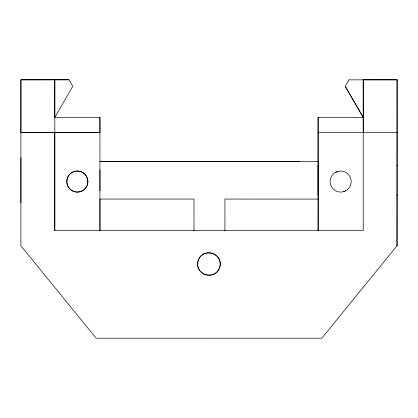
<?xml version="1.0" encoding="UTF-8"?>
<svg xmlns="http://www.w3.org/2000/svg" width="418" height="418" viewBox="0 0 418 418"><rect width="100%" height="100%" fill="white"/><g stroke="black" fill="none" stroke-linecap="round" stroke-linejoin="round"><path stroke-width="0.63" d="M20.931 202.798L20.947 157.659M99.949 117.395L99.923 132.443L20.916 132.443L20.921 79.781L69.001 79.786L72.763 86.333L54.795 117.463L99.949 117.395L99.928 230.679M363.205 132.417L363.216 230.652L54.795 230.668L54.805 79.786L54.795 117.463M194.004 230.82L193.994 199.062L99.975 199.062L99.975 230.814M224.926 230.825L224.931 199.062L318.208 199.088L318.213 161.473L99.975 161.432L299.44 161.494M318.082 165.737L318.082 165.225L318.072 195.316M318.344 161.5L318.082 161.5L318.103 117.411L363.226 117.468L363.237 79.791L397.1 79.796L397.027 245.784L397.1 79.796M318.077 230.658L318.103 117.411M54.789 132.428L54.795 230.668M363.226 117.468L345.252 86.343L363.242 117.406L363.252 132.443L363.237 79.791M69.001 79.786L20.9 79.848L20.9 245.8L96.145 338.214L321.844 338.204L397.069 245.679M349.03 79.854L397.09 79.848M397.084 132.449L318.072 132.443M345.252 86.343L349.046 79.791M335.372 172.43L337.911 171.375A10.534 10.534 0 0 1 350.806 184.275A10.534 10.534 0 0 1 333.188 188.999A10.534 10.534 0 0 1 337.911 171.375M343.361 191.721L345.9 190.671M99.928 132.428L20.916 132.443M318.208 199.088L318.14 230.825M99.97 169.698L99.97 190.765M397.074 165.251L397.074 165.763M397.063 194.83L397.063 195.342M198.027 261.104C194.088 275.216 216.174 281.142 219.826 266.956C223.766 252.843 201.68 246.918 198.027 261.104M203.279 273.785A11.286 11.286 0 0 0 220.213 264.019A11.286 11.286 0 0 0 203.289 254.243A11.286 11.286 0 0 0 203.279 273.785M69.905 188.999A10.534 10.534 0 0 0 87.529 184.275A10.534 10.534 0 0 0 74.629 171.38A10.534 10.534 0 0 0 69.905 188.999A10.534 10.534 0 0 0 87.524 184.296A10.534 10.534 0 0 0 74.629 171.396A10.534 10.534 0 0 0 69.905 189.02"/></g></svg>
